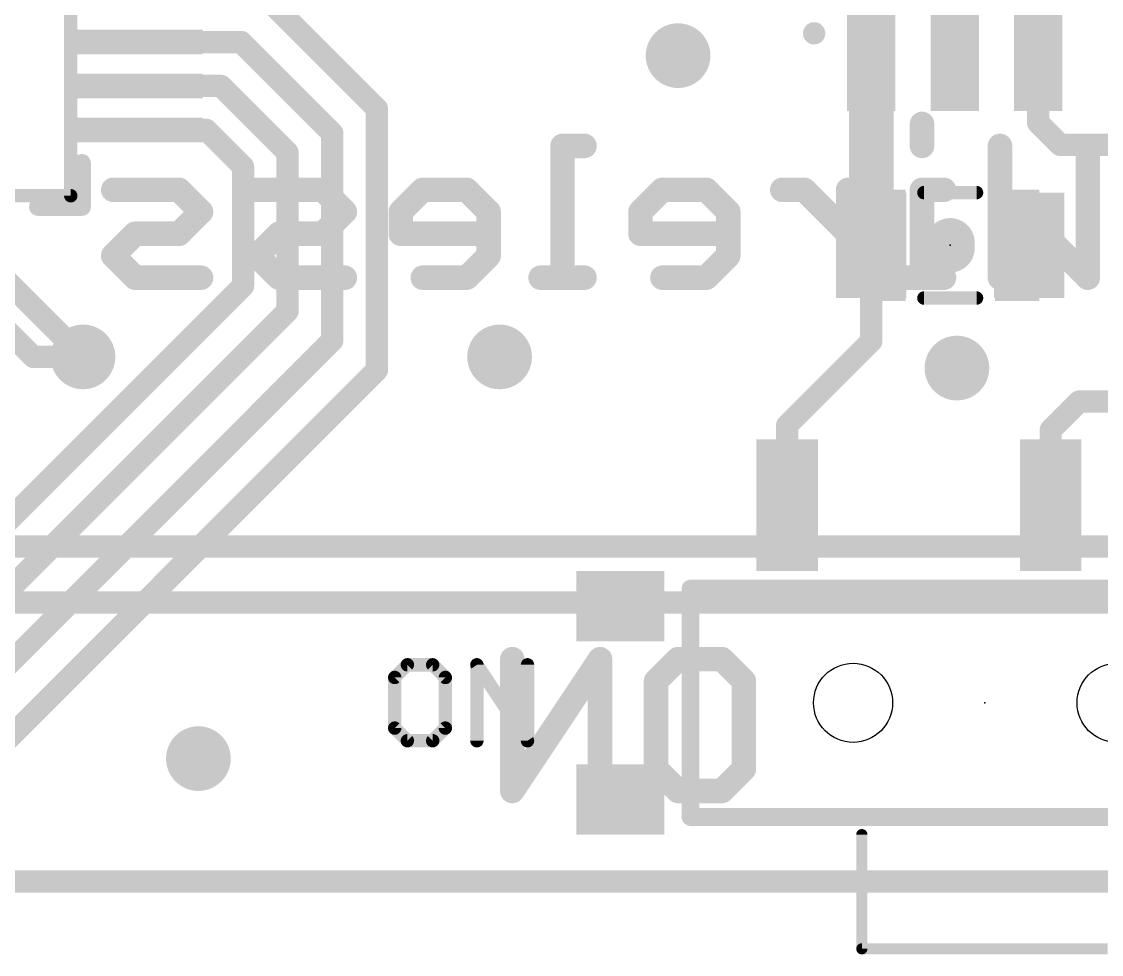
# Model space of a CAD drawing. Extents: x -12 to 110, y -16 to 66.
# Drawn here: x 51.07 to 63.37, y -0.83 to 9.79 of the extents above; entities that cross this region are included whole.
import ezdxf

# ---------------------------------------------------------------- set-up
doc = ezdxf.new("R2010")
doc.units = 0
for name, color, linetype in [('1', 12, 'CONTINUOUS'), ('16', 132, 'CONTINUOUS'), ('18', 110, 'CONTINUOUS'), ('20', 53, 'CONTINUOUS'), ('21', 41, 'CONTINUOUS'), ('22', 40, 'CONTINUOUS'), ('23', 53, 'CONTINUOUS'), ('51', 53, 'CONTINUOUS')]:
    doc.layers.add(name, color=color, linetype=linetype)

# ---------------------------------------------------------------- blocks, each defined once
blk = doc.blocks.new('RECT')
blk.add_solid([(-0.5, -0.5), (0.5, -0.5), (-0.5, 0.5), (0.5, 0.5)])
blk = doc.blocks.new('ROUNDV')
at = {"const_width": 0.5}
blk.add_lwpolyline([(0, -0.25, 1), (0, 0.25, 1), (0, -0.25)], format="xyb", dxfattribs=at)

msp = doc.modelspace()

# ---------------------------------------------------------------- linework, layer by layer
at = {"layer": '1'}
for points, const_width in [([(60.7466, 10.136), (60.7466, 9.3679)], 0.508), ([(53.8589, 10.053), (55.118, 8.7939)], 0.254), ([(52.383, 9.553), (53.5719, 9.553)], 0.254), ([(53.5719, 9.553), (54.61, 8.5149)], 0.254), ([(60.7466, 9.3679), (60.7466, 7.2398)], 0.508), ([(62.6466, 9.3679), (62.6466, 8.6346)], 0.254), ([(52.383, 9.053), (53.3423, 9.053)], 0.254), ([(53.3423, 9.053), (54.102, 8.2933)], 0.254), ([(55.118, 8.7939), (55.118, 5.8181)], 0.254), ([(62.6466, 8.6346), (62.8992, 8.382)], 0.254), ([(52.383, 8.553), (53.1764, 8.553)], 0.254), ([(53.1764, 8.553), (53.594, 8.1354)], 0.254), ([(54.61, 8.5149), (54.61, 6.1558)], 0.254), ([(62.8992, 8.382), (63.567, 8.382)], 0.254), ([(54.102, 6.4924), (54.102, 8.2933)], 0.254), ([(53.594, 8.1354), (53.594, 6.7761)], 0.254), ([(60.7466, 7.2398), (60.7458, 7.239)], 0.508), ([(60.7458, 6.1464), (60.7458, 7.239)], 0.254), ([(53.594, 6.7761), (49.1039, 2.286)], 0.254), ([(49.3876, 1.778), (54.102, 6.4924)], 0.254), ([(50.883, 6.2929), (51.2069, 5.969)], 0.254), ([(54.61, 6.1558), (49.7242, 1.27)], 0.254), ([(60.4414, 5.842), (60.7458, 6.1464)], 0.254), ([(51.2069, 5.969), (51.772, 5.969)], 0.254), ([(55.118, 5.8181), (50.0619, 0.762)], 0.254), ([(59.7895, 5.1901), (60.4414, 5.842)], 0.254), ([(63.1143, 5.461), (62.7895, 5.1362)], 0.254), ([(63.7758, 5.461), (63.1143, 5.461)], 0.254), ([(59.7895, 4.282), (59.7895, 5.1901)], 0.254), ([(62.7895, 5.1362), (62.7895, 4.282)], 0.254), ([(101.6, 0), (0, 0)], 0.254)]:
    msp.add_lwpolyline(points, dxfattribs=dict(at, const_width=const_width))
for points, const_width in [([(52.383, 9.6165, 1), (52.383, 9.4895)], 0.127), ([(53.6168, 9.5979, 1), (53.527, 9.5081)], 0.127), ([(53.5719, 9.4895, 1), (53.5719, 9.6165)], 0.127), ([(60.8736, 9.3679, 1), (60.6196, 9.3679)], 0.254), ([(60.6196, 9.3679, 1), (60.8736, 9.3679)], 0.254), ([(62.7101, 9.3679, 1), (62.5831, 9.3679)], 0.127), ([(52.383, 9.1165, 1), (52.383, 8.9895)], 0.127), ([(53.3872, 9.0979, 1), (53.2974, 9.0081)], 0.127), ([(53.3423, 8.9895, 1), (53.3423, 9.1165)], 0.127), ([(55.1815, 8.7939, 1), (55.0545, 8.7939)], 0.127), ([(55.0731, 8.749, 1), (55.1629, 8.8388)], 0.127), ([(62.6915, 8.6795, 1), (62.6017, 8.5897)], 0.127), ([(52.383, 8.6165, 1), (52.383, 8.4895)], 0.127), ([(53.2213, 8.5979, 1), (53.1315, 8.5081)], 0.127), ([(53.1764, 8.4895, 1), (53.1764, 8.6165)], 0.127), ([(54.6735, 8.5149, 1), (54.5465, 8.5149)], 0.127), ([(54.5651, 8.47, 1), (54.6549, 8.5598)], 0.127), ([(62.5831, 8.6346, 1), (62.7101, 8.6346)], 0.127), ([(62.8992, 8.4455, 1), (62.8992, 8.3185)], 0.127), ([(62.8543, 8.3371, 1), (62.9441, 8.4269)], 0.127), ([(54.1655, 8.2933, 1), (54.0385, 8.2933)], 0.127), ([(54.0571, 8.2484, 1), (54.1469, 8.3382)], 0.127), ([(53.6575, 8.1354, 1), (53.5305, 8.1354)], 0.127), ([(53.5491, 8.0905, 1), (53.6389, 8.1803)], 0.127), ([(60.656, 7.3288, 1), (60.8356, 7.1492)], 0.254), ([(60.8364, 7.15, 1), (60.6568, 7.3296)], 0.254), ([(60.6196, 7.2398, 1), (60.8736, 7.2398)], 0.254), ([(60.8093, 7.239, 1), (60.6823, 7.239)], 0.127), ([(53.6389, 6.7312, 1), (53.5491, 6.821)], 0.127), ([(53.5305, 6.7761, 1), (53.6575, 6.7761)], 0.127), ([(54.0385, 6.4924, 1), (54.1655, 6.4924)], 0.127), ([(54.1469, 6.4475, 1), (54.0571, 6.5373)], 0.127), ([(54.6549, 6.1109, 1), (54.5651, 6.2007)], 0.127), ([(60.7907, 6.1015, 1), (60.7009, 6.1913)], 0.127), ([(54.5465, 6.1558, 1), (54.6735, 6.1558)], 0.127), ([(60.6823, 6.1464, 1), (60.8093, 6.1464)], 0.127), ([(51.2069, 6.0325, 1), (51.2069, 5.9055)], 0.127), ([(51.162, 5.9241, 1), (51.2518, 6.0139)], 0.127), ([(51.772, 5.9055, 1), (51.772, 6.0325)], 0.127), ([(55.1629, 5.7732, 1), (55.0731, 5.863)], 0.127), ([(60.3965, 5.8869, 1), (60.4863, 5.7971)], 0.127), ([(60.4863, 5.7971, 1), (60.3965, 5.8869)], 0.127), ([(55.0545, 5.8181, 1), (55.1815, 5.8181)], 0.127), ([(63.1143, 5.5245, 1), (63.1143, 5.3975)], 0.127), ([(63.1592, 5.4161, 1), (63.0694, 5.5059)], 0.127), ([(59.853, 5.1901, 1), (59.726, 5.1901)], 0.127), ([(59.7446, 5.235, 1), (59.8344, 5.1452)], 0.127), ([(62.853, 5.1362, 1), (62.726, 5.1362)], 0.127), ([(62.7446, 5.1811, 1), (62.8344, 5.0913)], 0.127), ([(59.726, 4.282, 1), (59.853, 4.282)], 0.127), ([(62.726, 4.282, 1), (62.853, 4.282)], 0.127)]:
    msp.add_lwpolyline(points, format="xyb", dxfattribs=dict(at, const_width=const_width))
at = {"layer": '16', "const_width": 0.254}
for points in [[(50.883, 6.858), (51.772, 5.969)], [(69.0526, 3.81), (41.5665, 3.81)], [(74.7522, 3.175), (41.2056, 3.175)], [(101.6, 0), (0, 0)]]:
    msp.add_lwpolyline(points, dxfattribs=at)
at = {"layer": '16', "const_width": 0.127}
msp.add_lwpolyline([(51.7271, 5.9241, 1), (51.8169, 6.0139)], format="xyb", dxfattribs=at)
at = {"layer": '20', "const_width": 0.2032}
msp.add_lwpolyline([(6.35, 0), (95.25, 0)], dxfattribs=at)
at = {"layer": '20'}
for centre in [(60.5395, 2.032), (63.5395, 2.032)]:
    msp.add_circle(centre, 0.45, dxfattribs=at)
at = {"layer": '21'}
for points, const_width in [([(60.0964, 9.5885, 1), (60.0964, 9.7155, 1), (60.0964, 9.5885)], 0.127), ([(51.8108, 8.176, 1), (51.7092, 8.176)], 0.1016), ([(61.3458, 7.8771, 1), (61.3458, 7.8009)], 0.0762), ([(61.9458, 7.8009, 1), (61.9458, 7.8771)], 0.0762), ([(51.26, 7.7268, 1), (51.26, 7.6252)], 0.1016), ([(51.76, 7.6252, 1), (51.76, 7.7268)], 0.1016), ([(51.7092, 7.676, 1), (51.8108, 7.676)], 0.1016), ([(61.7855, 7.2695, 1), (61.5061, 7.2695)], 0.2794), ([(61.5061, 7.2085, 1), (61.7855, 7.2085)], 0.2794), ([(61.3458, 6.6771, 1), (61.3458, 6.6009)], 0.0762), ([(61.9458, 6.6009, 1), (61.9458, 6.6771)], 0.0762), ([(58.7403, 3.332, 1), (58.6387, 3.332)], 0.1016), ([(58.6895, 3.3828, 1), (58.6895, 3.2812)], 0.1016), ([(55.4653, 2.5026, 1), (55.4653, 2.4264)], 0.0762), ([(55.4922, 2.4376, 1), (55.4383, 2.4915)], 0.0762), ([(55.7803, 2.4915, 1), (55.7264, 2.4376)], 0.0762), ([(55.7534, 2.4264, 1), (55.7534, 2.5026)], 0.0762), ([(56.2884, 2.4857, 1), (56.225, 2.4434)], 0.0762), ([(56.2948, 2.4645, 1), (56.2186, 2.4645)], 0.0762), ([(56.871, 2.4645, 1), (56.7948, 2.4645)], 0.0762), ([(55.3593, 2.3205, 1), (55.2831, 2.3205)], 0.0762), ([(55.2943, 2.3474, 1), (55.3481, 2.2935)], 0.0762), ([(55.9355, 2.3205, 1), (55.8593, 2.3205)], 0.0762), ([(55.8705, 2.2935, 1), (55.9244, 2.3474)], 0.0762), ([(55.3481, 1.7712, 1), (55.2943, 1.7173)], 0.0762), ([(55.2831, 1.7443, 1), (55.3593, 1.7443)], 0.0762), ([(55.8593, 1.7443, 1), (55.9355, 1.7443)], 0.0762), ([(55.9244, 1.7173, 1), (55.8705, 1.7712)], 0.0762), ([(55.4653, 1.6383, 1), (55.4653, 1.5621)], 0.0762), ([(55.4383, 1.5733, 1), (55.4922, 1.6271)], 0.0762), ([(55.7264, 1.6271, 1), (55.7803, 1.5733)], 0.0762), ([(55.7534, 1.5621, 1), (55.7534, 1.6383)], 0.0762), ([(56.2186, 1.6002, 1), (56.2948, 1.6002)], 0.0762), ([(56.7948, 1.6002, 1), (56.871, 1.6002)], 0.0762), ([(56.8012, 1.5791, 1), (56.8646, 1.6213)], 0.0762), ([(58.6895, 0.7828, 1), (58.6895, 0.6812)], 0.1016), ([(58.6387, 0.732, 1), (58.7403, 0.732)], 0.1016)]:
    msp.add_lwpolyline(points, format="xyb", dxfattribs=dict(at, const_width=const_width))
for points, const_width in [([(51.76, 8.176), (51.76, 7.676)], 0.2032), ([(61.3458, 7.839), (61.9458, 7.839)], 0.1524), ([(51.76, 7.676), (51.26, 7.676)], 0.2032), ([(61.6458, 7.2695), (61.6458, 7.2085)], 0.5588), ([(61.3458, 6.639), (61.9458, 6.639)], 0.1524), ([(58.6895, 3.332), (58.6895, 0.732)], 0.2032), ([(65.3895, 3.332), (58.6895, 3.332)], 0.2032), ([(55.4653, 2.4645), (55.3212, 2.3205)], 0.1524), ([(55.7534, 2.4645), (55.4653, 2.4645)], 0.1524), ([(55.8974, 2.3205), (55.7534, 2.4645)], 0.1524), ([(56.2567, 1.6002), (56.2567, 2.4645)], 0.1524), ([(56.2567, 2.4645), (56.8329, 1.6002)], 0.1524), ([(56.8329, 1.6002), (56.8329, 2.4645)], 0.1524), ([(55.3212, 2.3205), (55.3212, 1.7443)], 0.1524), ([(55.8974, 1.7443), (55.8974, 2.3205)], 0.1524), ([(55.3212, 1.7443), (55.4653, 1.6002)], 0.1524), ([(55.7534, 1.6002), (55.8974, 1.7443)], 0.1524), ([(55.4653, 1.6002), (55.7534, 1.6002)], 0.1524), ([(58.6895, 0.732), (65.3895, 0.732)], 0.2032)]:
    msp.add_lwpolyline(points, dxfattribs=dict(at, const_width=const_width))
at = {"layer": '22', "const_width": 0.2794}
for points in [[(61.3247, 8.6206), (61.3247, 8.3706)], [(57.4818, 8.3706), (57.2318, 8.3706)], [(57.2318, 8.3706), (57.2318, 6.8707)], [(62.2119, 6.8707), (62.2119, 8.3706)], [(63.2119, 8.3706), (63.2119, 6.8707)], [(52.8661, 7.8706), (52.1161, 7.8706)], [(53.1161, 7.6206), (52.8661, 7.8706)], [(54.5032, 7.8706), (53.7533, 7.8706)], [(54.7532, 7.6206), (54.5032, 7.8706)], [(55.6404, 7.8706), (55.3905, 7.6206)], [(56.1404, 7.8706), (55.6404, 7.8706)], [(56.3904, 7.6206), (56.1404, 7.8706)], [(58.369, 7.8706), (58.119, 7.6206)], [(58.869, 7.8706), (58.369, 7.8706)], [(59.119, 7.6206), (58.869, 7.8706)], [(59.9833, 7.8706), (59.7333, 7.8706)], [(60.4833, 7.3707), (59.9833, 7.8706)], [(60.4833, 6.8707), (60.4833, 7.8706)], [(61.5747, 7.8706), (61.3247, 7.8706)], [(61.3247, 7.8706), (61.3247, 6.8707)], [(52.8661, 7.3707), (53.1161, 7.6206)], [(54.5032, 7.3707), (54.7532, 7.6206)], [(55.3905, 7.6206), (55.3905, 7.3707)], [(56.3904, 7.1207), (56.3904, 7.6206)], [(58.119, 7.6206), (58.119, 7.3707)], [(59.119, 7.1207), (59.119, 7.6206)], [(52.1161, 7.1207), (52.3661, 7.3707)], [(52.3661, 7.3707), (52.8661, 7.3707)], [(53.7533, 7.1207), (54.0033, 7.3707)], [(54.0033, 7.3707), (54.5032, 7.3707)], [(55.3905, 7.3707), (56.3904, 7.3707)], [(58.119, 7.3707), (59.119, 7.3707)], [(62.7119, 7.3707), (62.2119, 6.8707)], [(63.2119, 6.8707), (62.7119, 7.3707)], [(52.3661, 6.8707), (52.1161, 7.1207)], [(54.0033, 6.8707), (53.7533, 7.1207)], [(56.1404, 6.8707), (56.3904, 7.1207)], [(58.869, 6.8707), (59.119, 7.1207)], [(53.1161, 6.8707), (52.3661, 6.8707)], [(54.7532, 6.8707), (54.0033, 6.8707)], [(55.6404, 6.8707), (56.1404, 6.8707)], [(57.4818, 6.8707), (56.9818, 6.8707)], [(58.369, 6.8707), (58.869, 6.8707)], [(61.5747, 6.8707), (61.0747, 6.8707)], [(57.6591, 2.5286), (56.6592, 1.0287)], [(56.6592, 1.0287), (56.6592, 2.5286)], [(57.6591, 1.0287), (57.6591, 2.5286)], [(58.2964, 2.2786), (58.5464, 2.5286)], [(58.5464, 2.5286), (59.0463, 2.5286)], [(59.0463, 2.5286), (59.2963, 2.2786)], [(58.2964, 1.2787), (58.2964, 2.2786)], [(59.2963, 2.2786), (59.2963, 1.2787)], [(58.5464, 1.0287), (58.2964, 1.2787)], [(59.2963, 1.2787), (59.0463, 1.0287)], [(59.0463, 1.0287), (58.5464, 1.0287)]]:
    msp.add_lwpolyline(points, dxfattribs=at)
at = {"layer": '22', "const_width": 0.1397}
for points in [[(61.3946, 8.6206, 1), (61.2549, 8.6206)], [(57.2318, 8.4404, 1), (57.2318, 8.3007)], [(57.3017, 8.3706, 1), (57.162, 8.3706)], [(57.4818, 8.3007, 1), (57.4818, 8.4404)], [(62.2818, 8.3706, 1), (62.1421, 8.3706)], [(63.2817, 8.3706, 1), (63.142, 8.3706)], [(61.2549, 8.3706, 1), (61.3946, 8.3706)], [(52.1161, 7.9405, 1), (52.1161, 7.8008)], [(52.9155, 7.92, 1), (52.8167, 7.8212)], [(52.8661, 7.8008, 1), (52.8661, 7.9405)], [(53.7533, 7.9405, 1), (53.7533, 7.8008)], [(54.5526, 7.92, 1), (54.4538, 7.8212)], [(54.5032, 7.8008, 1), (54.5032, 7.9405)], [(55.6404, 7.9405, 1), (55.6404, 7.8008)], [(55.6898, 7.8212, 1), (55.591, 7.92)], [(56.1898, 7.92, 1), (56.091, 7.8212)], [(56.1404, 7.8008, 1), (56.1404, 7.9405)], [(58.369, 7.9405, 1), (58.369, 7.8008)], [(58.4184, 7.8212, 1), (58.3196, 7.92)], [(58.9184, 7.92, 1), (58.8196, 7.8212)], [(58.869, 7.8008, 1), (58.869, 7.9405)], [(59.7333, 7.9405, 1), (59.7333, 7.8008)], [(60.0327, 7.92, 1), (59.9339, 7.8212)], [(59.9833, 7.8008, 1), (59.9833, 7.9405)], [(60.5531, 7.8706, 1), (60.4134, 7.8706)], [(61.3247, 7.9405, 1), (61.3247, 7.8008)], [(61.3946, 7.8706, 1), (61.2549, 7.8706)], [(61.5747, 7.8008, 1), (61.5747, 7.9405)], [(53.1654, 7.5712, 1), (53.0667, 7.67)], [(54.8026, 7.5712, 1), (54.7038, 7.67)], [(55.4603, 7.6206, 1), (55.3206, 7.6206)], [(56.4602, 7.6206, 1), (56.3205, 7.6206)], [(58.1889, 7.6206, 1), (58.0492, 7.6206)], [(59.1888, 7.6206, 1), (59.0491, 7.6206)], [(53.0667, 7.5712, 1), (53.1654, 7.67)], [(54.7038, 7.5712, 1), (54.8026, 7.67)], [(55.3411, 7.67, 1), (55.4398, 7.5712)], [(56.341, 7.5712, 1), (56.4398, 7.67)], [(58.0697, 7.67, 1), (58.1684, 7.5712)], [(59.0696, 7.5712, 1), (59.1684, 7.67)], [(52.3661, 7.4405, 1), (52.3661, 7.3008)], [(52.4155, 7.3213, 1), (52.3167, 7.4201)], [(52.8661, 7.3008, 1), (52.8661, 7.4405)], [(54.0033, 7.4405, 1), (54.0033, 7.3008)], [(54.0527, 7.3213, 1), (53.9539, 7.4201)], [(54.5032, 7.3008, 1), (54.5032, 7.4405)], [(55.3905, 7.4405, 1), (55.3905, 7.3008)], [(56.3904, 7.3008, 1), (56.3904, 7.4405)], [(58.119, 7.4405, 1), (58.119, 7.3008)], [(59.119, 7.3008, 1), (59.119, 7.4405)], [(62.7613, 7.4201, 1), (62.6625, 7.3213)], [(62.7613, 7.3213, 1), (62.6625, 7.4201)], [(52.8167, 7.4201, 1), (52.9155, 7.3213)], [(54.4538, 7.4201, 1), (54.5526, 7.3213)], [(55.3206, 7.3707, 1), (55.4603, 7.3707)], [(58.0492, 7.3707, 1), (58.1889, 7.3707)], [(60.4339, 7.3213, 1), (60.5327, 7.4201)], [(52.1655, 7.1701, 1), (52.0667, 7.0713)], [(53.8027, 7.1701, 1), (53.7039, 7.0713)], [(56.4398, 7.0713, 1), (56.341, 7.1701)], [(59.1684, 7.0713, 1), (59.0696, 7.1701)], [(52.0667, 7.1701, 1), (52.1655, 7.0713)], [(53.7039, 7.1701, 1), (53.8027, 7.0713)], [(56.3205, 7.1207, 1), (56.4602, 7.1207)], [(59.0491, 7.1207, 1), (59.1888, 7.1207)], [(52.3661, 6.9405, 1), (52.3661, 6.8009)], [(53.1161, 6.8009, 1), (53.1161, 6.9405)], [(54.0033, 6.9405, 1), (54.0033, 6.8009)], [(54.7532, 6.8009, 1), (54.7532, 6.9405)], [(55.6404, 6.9405, 1), (55.6404, 6.8009)], [(56.1404, 6.8009, 1), (56.1404, 6.9405)], [(56.9818, 6.9405, 1), (56.9818, 6.8009)], [(57.4818, 6.8009, 1), (57.4818, 6.9405)], [(58.369, 6.9405, 1), (58.369, 6.8009)], [(58.869, 6.8009, 1), (58.869, 6.9405)], [(61.0747, 6.9405, 1), (61.0747, 6.8009)], [(61.5747, 6.8009, 1), (61.5747, 6.9405)], [(52.3167, 6.8213, 1), (52.4155, 6.9201)], [(53.9539, 6.8213, 1), (54.0527, 6.9201)], [(56.091, 6.9201, 1), (56.1898, 6.8213)], [(57.162, 6.8707, 1), (57.3017, 6.8707)], [(58.8196, 6.9201, 1), (58.9184, 6.8213)], [(60.4134, 6.8707, 1), (60.5531, 6.8707)], [(61.2549, 6.8707, 1), (61.3946, 6.8707)], [(62.1625, 6.9201, 1), (62.2613, 6.8213)], [(62.1421, 6.8707, 1), (62.2818, 6.8707)], [(63.142, 6.8707, 1), (63.2817, 6.8707)], [(63.1625, 6.8213, 1), (63.2612, 6.9201)], [(56.7291, 2.5286, 1), (56.5894, 2.5286)], [(57.729, 2.5286, 1), (57.5893, 2.5286)], [(57.7173, 2.4898, 1), (57.601, 2.5673)], [(58.5464, 2.5984, 1), (58.5464, 2.4587)], [(58.5958, 2.4792, 1), (58.497, 2.578)], [(59.0957, 2.578, 1), (58.9969, 2.4792)], [(59.0463, 2.4587, 1), (59.0463, 2.5984)], [(58.3662, 2.2786, 1), (58.2265, 2.2786)], [(58.247, 2.328, 1), (58.3458, 2.2292)], [(59.3662, 2.2786, 1), (59.2264, 2.2786)], [(59.2469, 2.2292, 1), (59.3457, 2.328)], [(58.3458, 1.3281, 1), (58.247, 1.2293)], [(59.3457, 1.2293, 1), (59.2469, 1.3281)], [(58.2265, 1.2787, 1), (58.3662, 1.2787)], [(59.2264, 1.2787, 1), (59.3662, 1.2787)], [(56.6011, 1.0674, 1), (56.7173, 0.99)], [(58.5464, 1.0985, 1), (58.5464, 0.9588)], [(58.497, 0.9793, 1), (58.5958, 1.0781)], [(58.9969, 1.0781, 1), (59.0957, 0.9793)], [(59.0463, 0.9588, 1), (59.0463, 1.0985)], [(56.5894, 1.0287, 1), (56.7291, 1.0287)], [(57.5893, 1.0287, 1), (57.729, 1.0287)]]:
    msp.add_lwpolyline(points, format="xyb", dxfattribs=at)
at = {"layer": '23'}
for p in [(61.6458, 7.239), (62.0395, 2.032)]:
    msp.add_point(p, dxfattribs=at)
at = {"layer": '51'}
for points, const_width in [([(51.633, 14.803), (51.633, 7.803)], 0.1524), ([(51.633, 7.803), (44.633, 7.803)], 0.1524), ([(60.6395, -0.768), (60.6395, 0.532)], 0.127), ([(63.4395, -0.768), (60.6395, -0.768)], 0.127)]:
    msp.add_lwpolyline(points, dxfattribs=dict(at, const_width=const_width))
for points, const_width in [([(51.633, 7.7649, 1), (51.633, 7.8411)], 0.0762), ([(51.5949, 7.803, 1), (51.6711, 7.803)], 0.0762), ([(60.6713, 0.532, 1), (60.6078, 0.532)], 0.0635), ([(60.6395, -0.7363, 1), (60.6395, -0.7997)], 0.0635), ([(60.6078, -0.768, 1), (60.6713, -0.768)], 0.0635)]:
    msp.add_lwpolyline(points, format="xyb", dxfattribs=dict(at, const_width=const_width))

# ---------------------------------------------------------------- block references
at = {"layer": '1'}
for p, xscale, yscale in [((60.7466, 9.3679), 0.55, 1.2), ((61.6966, 9.3679), 0.55, 1.2), ((62.6466, 9.3679), 0.55, 1.2), ((52.383, 9.553), 1.5, 0.28), ((52.383, 9.053), 1.5, 0.28), ((52.383, 8.553), 1.5, 0.28), ((60.7458, 7.239), 0.8, 1.2), ((62.5458, 7.239), 0.8, 1.2), ((59.7895, 4.282), 0.7, 1.5), ((62.7895, 4.282), 0.7, 1.5)]:
    msp.add_blockref('RECT', p, dxfattribs=dict(at, xscale=xscale, yscale=yscale))
at = {"layer": '1', "yscale": 0.8}
for p in [(57.8895, 3.132), (57.8895, 0.932)]:
    msp.add_blockref('RECT', p, dxfattribs=at)
at = {"layer": '18', "xscale": 0.7366, "yscale": 0.7366}
for p in [(58.547, 9.398), (58.547, 9.398), (51.772, 5.969), (51.772, 5.969), (56.515, 5.969), (56.515, 5.969), (61.722, 5.842), (61.722, 5.842), (53.086, 1.397), (53.086, 1.397)]:
    msp.add_blockref('ROUNDV', p, dxfattribs=at)
at = {"layer": '51'}
for p, xscale, yscale in [((60.7466, 9.493), 0.5, 0.65), ((61.6966, 9.493), 0.5, 0.65), ((62.6466, 9.493), 0.5, 0.65), ((62.4078, 7.239), 0.508, 1.27)]:
    msp.add_blockref('RECT', p, dxfattribs=dict(at, xscale=xscale, yscale=yscale))
at = {"layer": '51', "yscale": 0.25, "rotation": 180}
for p in [(52.133, 9.553), (52.133, 9.053), (52.133, 8.553)]:
    msp.add_blockref('RECT', p, dxfattribs=at)
at = {"layer": '51', "xscale": 0.508, "yscale": 1.27, "rotation": 180}
msp.add_blockref('RECT', (60.8838, 7.239), dxfattribs=at)

doc.saveas('drawing.dxf')
